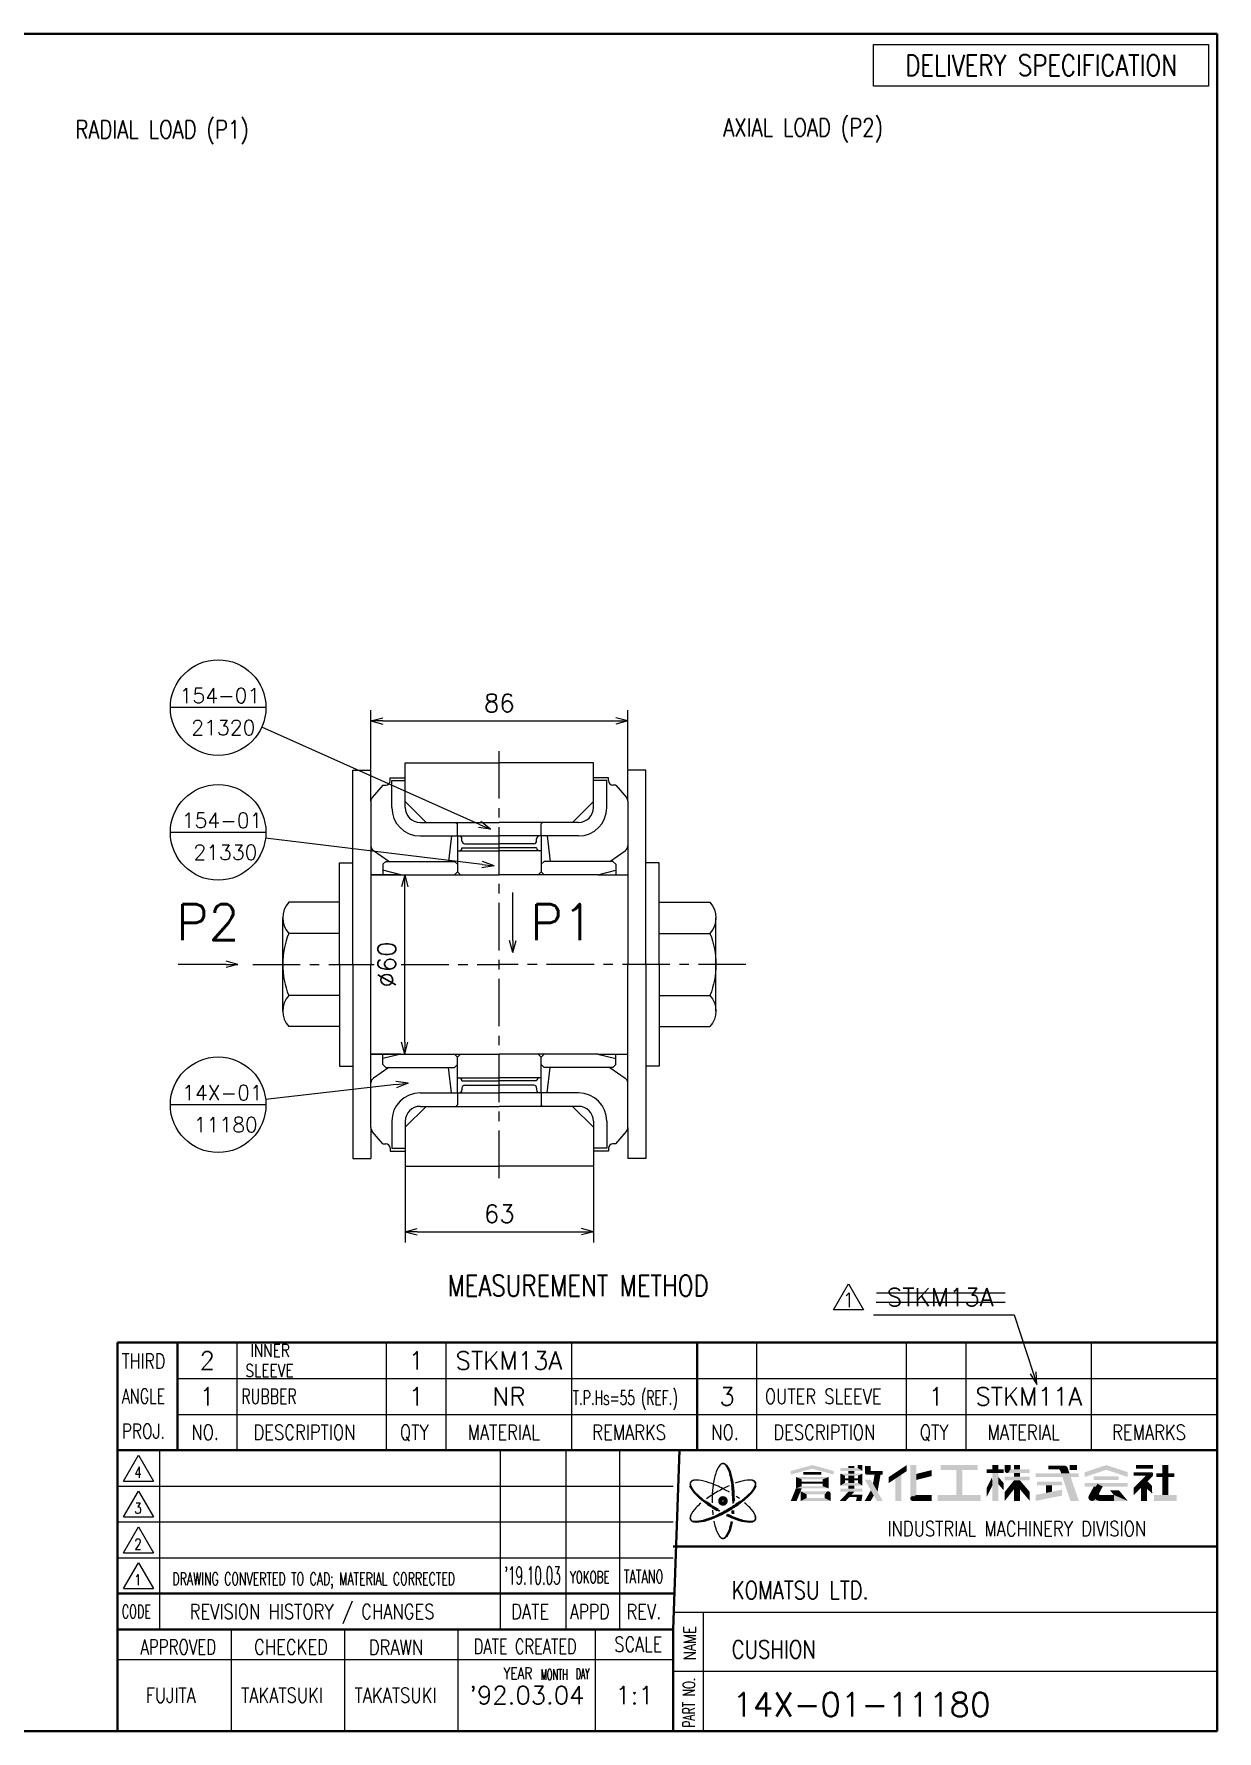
# Model space of a CAD drawing. Header units: millimetres. Extents: x 9 to 405, y 6 to 290.
# Drawn here: x 207.5 to 405.5, y 6.5 to 290.5 of the extents above; entities that cross this region are included whole.
import ezdxf
from ezdxf.enums import TextEntityAlignment as Align

# ---------------------------------------------------------------- set-up
doc = ezdxf.new("R2010")
doc.units = ezdxf.units.MM
doc.header["$LTSCALE"] = 0.25
doc.linetypes.add('CENTER', pattern=[50.8, 31.75, -6.35, 6.35, -6.35])
doc.layers.get('0').update_dxf_attribs({"linetype": 'CONTINUOUS'})
doc.layers.add('AM_5_SCALE', color=4, linetype='CONTINUOUS', lineweight=20)
doc.layers.add('AM_BOR_GAWA', color=2, linetype='CONTINUOUS', lineweight=40)
for name, color, linetype in [('CENTER', 1, 'CENTER'), ('GAWA', 2, 'CONTINUOUS'), ('SCALE', 4, 'CONTINUOUS')]:
    doc.layers.add(name, color=color, linetype=linetype)
doc.styles.add('ITL-SET', font='ITALIC', dxfattribs={"bigfont": 'BIGFONT'})
doc.styles.add('ROMANS_EN', font='romans.shx')
doc.styles.get("Standard").update_dxf_attribs({"font": 'txt.shx', "bigfont": 'extfont2.shx'})
doc.dimstyles.new('YAZ1', dxfattribs={"dimtxt": 3, "dimasz": 2, "dimexe": 1.8, "dimexo": 0.1, "dimgap": 0, "dimtad": 1, "dimdec": 3, "dimzin": 9, "dimtxsty": 'STANDARD', "dimblk": 'YAZ1', "dimblk1": 'YAZ1', "dimblk2": 'YAZ1', "dimsah": 1, "dimcen": 0.1, "dimclrd": 256, "dimclre": 256, "dimclrt": 256, "dimazin": 3, "dimtfac": 1, "dimtdec": 3, "dimtmove": 2, "dimatfit": 1, "dimldrblk": 'YAZ1', "dimtvp": 1, "dimtzin": 9})

# ---------------------------------------------------------------- blocks, each defined once
blk = doc.blocks.new('nut_m241')
for p, q in [((-15.59, 19), (15.59, 19)), ((-20.78, 0), (-20.78, 17)), ((-10.39, 0), (-10.39, 17)), ((10.39, 0), (10.39, 17)), ((20.78, 0), (20.78, 17))]:
    blk.add_line(p, q)
for centre, radius, start, end in [((-15.59, 11.25), 7.75, 47.8966, 132.1034), ((0, -9), 28, 68.2132, 111.7868), ((15.59, 11.25), 7.75, 47.8966, 132.1034)]:
    blk.add_arc(centre, radius, start, end)
blk = doc.blocks.new('YAZ1')
for p, q in [((0, 0), (-1, 0.27)), ((0, 0), (-1, -0.27)), ((-1, 0), (0, 0))]:
    blk.add_line(p, q)
blk = doc.blocks.new('*D23')
at = {"layer": 'SCALE', "lineweight": -2, "transparency": 16777216}
for p, q in [((263.88, 167.39), (263.88, 177.33)), ((306.88, 167.39), (306.88, 177.33)), ((265.88, 175.53), (304.88, 175.53))]:
    blk.add_line(p, q, dxfattribs=at)
at = {"layer": 'SCALE', "lineweight": -2, "transparency": 16777216, "xscale": 2, "yscale": 2, "zscale": 2, "rotation": 180}
blk.add_blockref('YAZ1', (263.88, 175.53), dxfattribs=at)
at = {"layer": 'SCALE', "lineweight": -2, "transparency": 16777216, "xscale": 2, "yscale": 2, "zscale": 2}
blk.add_blockref('YAZ1', (306.88, 175.53), dxfattribs=at)
at = {"layer": 'SCALE', "transparency": 16777216, "insert": (285.38, 178.53), "char_height": 3, "attachment_point": 5}
blk.add_mtext('\\A1;86', dxfattribs=at)
blk = doc.blocks.new('*D24')
at = {"layer": 'SCALE', "lineweight": -2, "transparency": 16777216}
for p, q in [((269.63, 100.94), (269.63, 88.26)), ((301.13, 100.94), (301.13, 88.26)), ((271.63, 90.06), (299.13, 90.06))]:
    blk.add_line(p, q, dxfattribs=at)
at = {"layer": 'SCALE', "lineweight": -2, "transparency": 16777216, "xscale": 2, "yscale": 2, "zscale": 2, "rotation": 180}
blk.add_blockref('YAZ1', (269.63, 90.06), dxfattribs=at)
at = {"layer": 'SCALE', "lineweight": -2, "transparency": 16777216, "xscale": 2, "yscale": 2, "zscale": 2}
blk.add_blockref('YAZ1', (301.13, 90.06), dxfattribs=at)
at = {"layer": 'SCALE', "transparency": 16777216, "insert": (285.38, 93.06), "char_height": 3, "attachment_point": 5}
blk.add_mtext('\\A1;63', dxfattribs=at)
blk = doc.blocks.new('*D25')
at = {"layer": 'SCALE', "lineweight": -2, "transparency": 16777216}
for p, q in [((263.98, 149.79), (271.35, 149.79)), ((269.55, 121.79), (269.55, 147.79)), ((263.98, 119.79), (271.35, 119.79))]:
    blk.add_line(p, q, dxfattribs=at)
at = {"layer": 'SCALE', "lineweight": -2, "transparency": 16777216, "xscale": 2, "yscale": 2, "zscale": 2}
for p, rotation in [((269.55, 149.79), 90), ((269.55, 119.79), 270)]:
    blk.add_blockref('YAZ1', p, dxfattribs=dict(at, rotation=rotation))
at = {"layer": 'SCALE', "transparency": 16777216, "insert": (266.55, 134.79), "char_height": 3, "attachment_point": 5, "rotation": 90}
blk.add_mtext('\\A1;%%c60', dxfattribs=at)
blk = doc.blocks.new('A3-format')
at = {"layer": 'AM_BOR_GAWA', "color": 2}
for p, q in [((14.5, 290.5), (405.5, 290.5)), ((14.5, 6.5), (14.5, 290.5)), ((405.5, 290.5), (405.5, 6.5)), ((405.5, 6.5), (14.5, 6.5))]:
    blk.add_line(p, q, dxfattribs=at)
blk = doc.blocks.new('A3-title-bg')
at = {"layer": 'AM_BOR_GAWA', "color": 2, "lineweight": 40}
for p, q in [((-184, 47), (-184, 65)), ((-184, 65), (0, 65)), ((-174, 47), (-174, 65)), ((-87, 47), (-87, 65)), ((0, 47), (0, 65)), ((-184, 17), (-184, 47)), ((-184, 47), (-89.94, 47)), ((-91, 17), (-89.94, 47)), ((-89.94, 47), (0, 47)), ((0, 0), (0, 47)), ((-91, 30.91), (0, 30.91)), ((-184, 0), (-184, 17)), ((-184, 17), (-91, 17)), ((-91, 17), (-91, 0)), ((0, 0), (-184, 0))]:
    blk.add_line(p, q, dxfattribs=at)
at = {"layer": 'AM_BOR_GAWA', "color": 9, "lineweight": 20}
for p, q in [((-164, 47), (-164, 65)), ((-139, 47), (-139, 65)), ((-129, 47), (-129, 65)), ((-108, 47), (-108, 65)), ((-77, 47), (-77, 65)), ((-52, 47), (-52, 65)), ((-42, 47), (-42, 65)), ((-21, 47), (-21, 65)), ((-174, 59), (0, 59)), ((-174, 53), (0, 53)), ((-183, 41.83), (-180.5, 46.17)), ((-180.5, 46.17), (-178, 41.83)), ((-177, 47), (-177, 17)), ((-120, 47), (-120, 17)), ((-109, 47), (-109, 17)), ((-100, 47), (-100, 17)), ((-184, 41), (-91, 41)), ((-183, 41.83), (-178, 41.83)), ((-183, 35.83), (-180.5, 40.17)), ((-180.5, 40.17), (-178, 35.83)), ((-184, 35), (-91, 35)), ((-183, 35.83), (-178, 35.83)), ((-183, 29.83), (-180.5, 34.17)), ((-180.5, 34.17), (-178, 29.83)), ((-184, 29), (-91, 29)), ((-183, 29.83), (-178, 29.83)), ((-183, 23.83), (-180.5, 28.17)), ((-180.5, 28.17), (-178, 23.83)), ((-183, 23.83), (-178, 23.83)), ((-91, 19.91), (0, 19.91)), ((-86, 19.91), (-86, 0)), ((-165, 17), (-165, 0)), ((-146, 17), (-146, 0)), ((-127, 0), (-127, 17)), ((-104, 0), (-104, 17)), ((-184, 12), (-91, 12)), ((-91, 10), (0, 10))]:
    blk.add_line(p, q, dxfattribs=at)
at = {"layer": 'AM_BOR_GAWA', "color": 8, "lineweight": 20}
blk.add_line((-11.74, 40.71), (-10.88, 39.85), dxfattribs=at)
at = {"layer": 'AM_BOR_GAWA', "color": 9, "lineweight": 40}
blk.add_line((-184, 23), (-91, 23), dxfattribs=at)
at = {"layer": 'AM_BOR_GAWA', "color": 8, "lineweight": 20}
for points, const_width in [([(-58.72, 43.3, 1.142857), (-58.37, 43.3, 1.142857)], 0.4), ([(-35.34, 43.59, 1), (-34.94, 43.59, 1)], 0.4), ([(-25.74, 43.91, 1), (-25.24, 43.91, 1)], 0.5), ([(-11.04, 43.11, 1), (-10.84, 43.11, 1)], 0.2), ([(-11.04, 42.79, 1), (-10.84, 42.79, 1)], 0.2), ([(-65.27, 39.71, 1), (-64.87, 39.71, 1)], 0.4), ([(-83.14, 38.51, 1), (-82.24, 38.51, 1)], 0.702), ([(-51.14, 38.91, 1), (-50.74, 38.91, 1)], 0.4), ([(-21.23, 39.11, 1), (-20.63, 39.11, 1)], 0.6)]:
    blk.add_lwpolyline(points, format="xyb", close=True, dxfattribs=dict(at, const_width=const_width))
for points, const_width in [([(-28.24, 44.11), (-26.61, 44.11, -0.321798), (-25.95, 43.63), (-25.8, 43.2)], 0.6), ([(-19.58, 41.15), (-20.17, 40.04, 0.568326), (-19.56, 39.01), (-17.27, 39.01)], 1)]:
    blk.add_lwpolyline(points, format="xyb", dxfattribs=dict(at, const_width=const_width))
at = {"layer": 'AM_BOR_GAWA', "color": 9, "lineweight": 20}
for centre, radius, start, end in [((-70.98, 39.22), 13.5, 163.9948, 173.2242), ((-78.86, 41.48), 5.31, 145.2974, 163.9948), ((-82.69, 44.13), 0.65, 90, 145.2974), ((-82.69, 44.13), 0.6, 90, 145.2974), ((-87.56, 41.32), 0.65, 94.7026, 150), ((-87.56, 41.32), 0.6, 94.7026, 150), ((-87.18, 36.68), 5.31, 76.0052, 94.7026), ((-88.75, 30.39), 11.79, 66.7758, 76.0052), ((-72.66, 21.14), 21.85, 120, 125.7357), ((-69.23, 39.01), 15.27, 173.2242, 181.9026), ((-92.71, 21.14), 21.85, 60, 66.7758), ((-72.66, 21.14), 21.85, 114.3148, 120), ((-88.98, 26.6), 15.27, 61.1646, 61.9026), ((-76.63, 30.39), 11.79, 103.9948, 109.8782), ((-78.2, 36.68), 5.31, 85.2974, 103.9948), ((-77.82, 41.32), 0.6, 30, 85.2974), ((-77.82, 41.32), 0.65, 30, 85.2974), ((-83.35, 33.7), 5.31, 136.0052, 154.7026), ((-78.69, 29.2), 11.79, 130.7431, 136.0052), ((-62.64, 38.51), 21.85, 180, 180.8005), ((-62.64, 38.51), 21.85, 184.0993, 186.0535), ((-88.98, 26.6), 15.27, 53.7049, 56.208), ((-87.92, 28.01), 13.5, 43.9948, 48.9857), ((-82.03, 33.7), 5.31, 25.2974, 43.9948), ((-87.56, 35.69), 0.65, 154.7026, 210), ((-87.56, 35.69), 0.6, 154.7026, 210), ((-72.63, 37.32), 11.79, 190.6994, 196.0052), ((-77.82, 35.69), 0.6, 330, 25.2974), ((-77.82, 35.69), 0.65, 330, 25.2974), ((-78.86, 35.53), 5.31, 196.0052, 214.7026), ((-82.69, 32.88), 0.65, 214.7026, 270), ((-82.69, 32.88), 0.6, 214.7026, 270)]:
    blk.add_arc(centre, radius, start, end, dxfattribs=at)
at = {"layer": 'AM_BOR_GAWA', "color": 8, "lineweight": 20}
for centre, radius, start, end in [((-82.69, 44.13), 0.65, 34.7026, 90), ((-82.69, 44.13), 0.6, 34.7026, 90), ((-87.56, 41.32), 0.65, 150, 205.2974), ((-87.56, 41.32), 0.6, 150, 205.2974), ((-77.82, 41.32), 0.6, 334.7026, 30), ((-77.82, 41.32), 0.65, 334.7026, 30), ((-87.56, 35.69), 0.65, 210, 265.2974), ((-87.56, 35.69), 0.6, 210, 265.2974), ((-77.82, 35.69), 0.6, 274.7026, 330), ((-77.82, 35.69), 0.65, 274.7026, 330), ((-82.69, 32.88), 0.6, 270, 325.2974), ((-82.69, 32.88), 0.65, 270, 325.2974)]:
    blk.add_arc(centre, radius, start, end, dxfattribs=at)
at = {"layer": 'AM_BOR_GAWA', "color": 2, "lineweight": 40}
for centre, radius, start, end in [((-86.52, 41.48), 5.31, 16.0052, 34.7026), ((-92.75, 39.69), 11.74, 6.7758, 16.0052), ((-92.75, 39.69), 11.79, 6.7758, 16.0052), ((-83.35, 43.31), 5.31, 205.2974, 223.9948), ((-102.74, 38.51), 21.75, 0, 6.7758), ((-102.74, 38.51), 21.85, 0, 6.7758), ((-82.03, 43.31), 5.31, 316.0052, 334.7026), ((-78.69, 47.81), 11.79, 223.9948, 233.2242), ((-78.69, 47.81), 11.74, 223.9948, 233.2242), ((-72.66, 55.87), 21.85, 233.2242, 240), ((-72.66, 55.87), 21.75, 233.2242, 240), ((-89.86, 49.91), 15.17, 293.2242, 301.9026), ((-89.86, 49.91), 15.27, 293.2242, 301.9026), ((-92.71, 55.87), 21.75, 300, 306.7758), ((-92.71, 55.87), 21.85, 300, 306.7758), ((-102.74, 38.51), 21.85, 354.3049, 355.8564), ((-86.69, 47.81), 11.74, 306.7758, 316.0052), ((-86.69, 47.81), 11.79, 306.7758, 316.0052), ((-87.18, 40.34), 5.31, 265.2974, 283.9948), ((-89.16, 48.29), 13.45, 283.9948, 293.2242), ((-89.16, 48.29), 13.5, 283.9948, 293.2242), ((-72.66, 55.87), 21.85, 244.4868, 246.7758), ((-72.66, 55.87), 21.75, 244.5635, 246.7758), ((-92.75, 37.32), 11.74, 343.9948, 348.9011), ((-92.75, 37.32), 11.79, 343.9948, 348.8521), ((-76.63, 46.63), 11.79, 246.7758, 256.0052), ((-76.63, 46.63), 11.74, 246.7758, 256.0052), ((-102.74, 38.51), 21.75, 354.4384, 355.7143), ((-78.2, 40.34), 5.31, 256.0052, 274.7026), ((-86.52, 35.53), 5.31, 325.2974, 343.9948)]:
    blk.add_arc(centre, radius, start, end, dxfattribs=at)
at = {"layer": 'AM_BOR_GAWA', "color": 2, "lineweight": 20}
for centre, radius, start, end in [((-72.66, 55.87), 21.85, 240, 240.6897), ((-72.66, 55.87), 21.75, 240, 240.9213), ((-102.74, 38.51), 21.75, 358.9261, 360), ((-102.74, 38.51), 21.85, 359.1171, 360)]:
    blk.add_arc(centre, radius, start, end, dxfattribs=at)
at = {"layer": 'AM_BOR_GAWA', "color": 8, "lineweight": 20}
for points in [[(-71.34, 43.52), (-67.74, 44.51), (-71.34, 42.92), (-67.74, 43.9)], [(-69.24, 43.34), (-66.24, 43.34), (-69.24, 42.89), (-66.24, 42.89)], [(-67.74, 44.51), (-64.14, 43.52), (-67.74, 43.9), (-64.14, 42.92)], [(-63.04, 44.03), (-60.14, 44.03), (-63.04, 43.53), (-59.34, 43.53)], [(-63.04, 43.08), (-59.34, 43.08), (-62.29, 42.73), (-60.09, 42.73)], [(-63.04, 43.08), (-62.29, 42.73), (-63.04, 41.08), (-62.29, 41.53)], [(-61.69, 44.35), (-60.69, 44.35), (-61.69, 44.03), (-60.69, 44.03)], [(-61.69, 43.53), (-60.69, 43.53), (-61.69, 43.08), (-60.69, 43.08)], [(-61.69, 42.73), (-60.69, 42.73), (-61.69, 42.28), (-60.69, 42.28)], [(-60.14, 44.51), (-59.34, 44.51), (-60.14, 44.03), (-59.34, 43.53)], [(-60.09, 42.73), (-59.34, 43.08), (-60.09, 41.53), (-59.34, 41.08)], [(-58.92, 44.35), (-57.97, 44.35), (-58.92, 43.3), (-57.97, 43.5)], [(-58.92, 43.3), (-57.97, 43.5), (-58.52, 42.9), (-57.97, 43.5)], [(-57.97, 43.5), (-55.94, 43.5), (-58.52, 42.9), (-55.94, 42.9)], [(-57.32, 42.9), (-56.32, 42.9), (-57.58, 41.41), (-56.82, 40.06)], [(-54.94, 42.51), (-51.94, 44.51), (-54.94, 41.51), (-51.94, 43.51)], [(-53.84, 42.24), (-52.84, 42.91), (-53.84, 38.51), (-52.84, 38.51)], [(-51.34, 44.51), (-50.34, 44.51), (-51.34, 38.91), (-50.34, 39.51)], [(-50.34, 43.02), (-47.74, 43.68), (-50.34, 42.02), (-47.74, 42.68)], [(-46.24, 44.51), (-40.04, 44.51), (-46.24, 43.71), (-40.04, 43.71)], [(-43.64, 43.71), (-42.64, 43.71), (-43.64, 39.51), (-42.64, 39.51)], [(-38.53, 43.79), (-35.73, 43.79), (-38.53, 43.19), (-35.73, 43.19)], [(-37.63, 44.51), (-36.63, 44.51), (-37.63, 43.79), (-36.63, 43.79)], [(-37.63, 43.19), (-36.63, 43.19), (-37.63, 38.51), (-36.63, 38.51)], [(-35.54, 44.51), (-34.54, 44.51), (-35.54, 43.59), (-34.54, 43.79)], [(-35.54, 43.59), (-34.54, 43.79), (-35.14, 43.19), (-34.54, 43.79)], [(-34.54, 43.79), (-31.34, 43.79), (-35.14, 43.19), (-31.34, 43.19)], [(-33.99, 44.51), (-32.99, 44.51), (-33.99, 43.79), (-32.99, 43.79)], [(-33.99, 43.19), (-32.99, 43.19), (-33.99, 42.55), (-32.99, 42.55)], [(-30.34, 43.11), (-23.14, 43.11), (-30.34, 42.51), (-23.14, 42.51)], [(-26.53, 44.41), (-25.49, 44.41), (-26.09, 43.11), (-25.01, 44.07)], [(-26.09, 43.11), (-25.01, 44.07), (-26.09, 43.11), (-24.69, 43.11)], [(-24.64, 44.51), (-23.44, 44.51), (-24.64, 43.71), (-23.44, 43.71)], [(-22.14, 43.31), (-18.54, 44.51), (-22.14, 42.51), (-18.54, 43.71)], [(-20.64, 42.61), (-16.44, 42.61), (-20.64, 42.01), (-16.44, 42.01)], [(-18.54, 44.51), (-14.94, 43.31), (-18.54, 43.71), (-14.94, 42.51)], [(-13.94, 43.31), (-10.94, 43.31), (-13.94, 42.71), (-11.94, 42.71)], [(-11.94, 42.71), (-10.8, 42.65), (-13.94, 40.71), (-13.94, 39.51)], [(-13.54, 44.51), (-10.74, 44.51), (-13.54, 43.91), (-10.74, 43.91)], [(-11.94, 42.71), (-10.94, 43.31), (-11.94, 42.71), (-10.74, 43.11)], [(-11.94, 42.71), (-10.74, 43.11), (-11.94, 42.71), (-10.74, 42.79)], [(-11.94, 42.71), (-10.74, 42.79), (-11.94, 42.71), (-10.8, 42.65)], [(-10.14, 43.11), (-7.14, 43.11), (-10.14, 42.51), (-7.14, 42.51)], [(-9.14, 44.51), (-8.14, 44.51), (-9.14, 43.11), (-8.14, 43.11)], [(-70.49, 40.61), (-69.51, 40.61), (-71.34, 38.51), (-70.36, 38.51)], [(-70.49, 42.51), (-69.49, 42.13), (-70.49, 40.61), (-69.49, 40.98)], [(-70.49, 42.51), (-64.99, 42.51), (-69.49, 42.13), (-65.99, 42.13)], [(-69.49, 40.98), (-65.99, 40.98), (-70.49, 40.61), (-64.99, 40.61)], [(-69.67, 40.11), (-68.67, 39.61), (-69.67, 38.51), (-68.67, 39.01)], [(-69.67, 40.11), (-65.07, 40.11), (-68.67, 39.61), (-65.67, 39.61)], [(-69.49, 41.71), (-65.99, 41.71), (-69.49, 41.41), (-65.99, 41.41)], [(-65.99, 42.13), (-64.99, 42.51), (-65.99, 40.98), (-64.99, 40.61)], [(-65.67, 39.61), (-65.07, 40.11), (-65.67, 39.61), (-64.67, 39.71)], [(-61.69, 40.05), (-60.69, 40.05), (-63.14, 38.51), (-62.14, 38.51)], [(-62.29, 41.53), (-60.09, 41.53), (-63.04, 41.08), (-59.34, 41.08)], [(-63.04, 40.55), (-59.34, 40.55), (-63.04, 40.05), (-59.34, 40.05)], [(-62.29, 42.28), (-60.09, 42.28), (-62.29, 41.98), (-60.09, 41.98)], [(-61.69, 41.98), (-60.69, 41.98), (-61.69, 41.53), (-60.69, 41.53)], [(-61.69, 41.08), (-60.69, 41.08), (-61.69, 40.55), (-60.69, 40.55)], [(-58.97, 42.09), (-57.97, 42.09), (-56.94, 38.51), (-55.94, 38.51)], [(-57.94, 40.27), (-57.45, 39.4), (-58.97, 38.51), (-57.97, 38.51)], [(-38.54, 40.73), (-37.64, 42.53), (-38.54, 39.23), (-37.63, 41.05)], [(-36.63, 42.55), (-35.73, 41.51), (-36.63, 41.35), (-35.73, 40.31)], [(-35.54, 42.55), (-31.34, 42.55), (-35.54, 41.95), (-31.34, 41.95)], [(-35.54, 40.01), (-33.99, 41.95), (-35.54, 38.51), (-33.99, 40.45)], [(-33.99, 41.95), (-32.99, 41.95), (-33.99, 38.51), (-32.99, 38.51)], [(-32.99, 41.95), (-31.34, 40.01), (-32.99, 40.45), (-31.34, 38.51)], [(-30.34, 39.51), (-25.94, 40.4), (-30.34, 38.51), (-25.94, 39.4)], [(-30.14, 41.71), (-25.94, 41.71), (-30.14, 41.11), (-25.94, 41.11)], [(-28.64, 41.11), (-27.64, 41.11), (-28.64, 39.85), (-27.64, 40.06)], [(-25.89, 42.51), (-24.49, 42.51), (-24.54, 38.51), (-23.14, 38.51)], [(-22.14, 41.51), (-14.94, 41.51), (-22.14, 40.91), (-14.94, 40.91)], [(-20.64, 40.91), (-19.14, 40.91), (-21.46, 39.39), (-19.73, 39.8)], [(-17.94, 40.31), (-16.44, 40.31), (-17.27, 39.51), (-14.94, 38.51)], [(-12.74, 40.71), (-11.74, 41.71), (-12.74, 38.51), (-11.74, 38.51)], [(-11.64, 41.81), (-11.74, 40.71), (-11.74, 41.71)], [(-11.64, 41.81), (-10.88, 41.05), (-11.74, 40.71), (-10.88, 39.85)], [(-10.88, 39.85), (-10.88, 41.05), (-11.74, 40.71), (-10.88, 39.85)], [(-11.74, 40.71), (-10.88, 39.85), (-11.74, 40.71)], [(-9.14, 42.51), (-8.14, 42.51), (-9.14, 39.51), (-8.14, 39.51)], [(-68.67, 39.01), (-65.67, 39.01), (-69.67, 38.51), (-64.67, 38.51)], [(-65.67, 39.61), (-64.67, 39.71), (-65.67, 39.01), (-64.67, 38.51)], [(-61.18, 39.56), (-59.34, 39.56), (-61.5, 39.16), (-60.3, 39.16)], [(-60.3, 39.16), (-59.34, 39.56), (-60.41, 38.51), (-59.51, 38.51)], [(-51.34, 38.91), (-50.34, 39.51), (-50.94, 38.51), (-50.34, 39.51)], [(-50.34, 39.51), (-47.74, 39.51), (-50.94, 38.51), (-47.74, 38.51)], [(-46.74, 39.51), (-39.54, 39.51), (-46.74, 38.51), (-39.54, 38.51)], [(-21.46, 39.39), (-17.27, 39.51), (-20.93, 38.51), (-14.94, 38.51)], [(-10.54, 39.51), (-6.74, 39.51), (-10.54, 38.51), (-6.74, 38.51)]]:
    blk.add_solid(points, dxfattribs=at)
at = {"layer": 'GAWA', "color": 0}
for p, q in [((-389.17, 281.94), (-359.17, 281.94)), ((-389.17, 281.94), (-389.17, 275.02)), ((-359.17, 281.94), (-359.17, 275.02)), ((-389.17, 275.02), (-359.17, 275.02))]:
    blk.add_line(p, q, dxfattribs=at)
at = {"layer": 'AM_BOR_GAWA', "color": 9, "lineweight": 20, "style": 'ROMANS_EN'}
for s, height, width, p in [('THIRD', 2.5, 0.770046, (-183.3, 60.66)), ('ANGLE', 2.5, 0.698599, (-183.3, 54.79)), ('PROJ.', 2.5, 0.752934, (-183.3, 48.93)), ('NO.', 2.5, 0.8, (-171.65, 48.75)), ('DESCRIPTION', 2.5, 0.8, (-161.26, 48.75)), ('QTY', 2.5, 0.8, (-136.75, 48.75)), ('MATERIAL', 2.5, 0.8, (-125.42, 48.75)), ('REMARKS', 2.5, 0.8, (-104.56, 48.75)), ('NO.', 2.5, 0.8, (-84.65, 48.75)), ('DESCRIPTION', 2.5, 0.8, (-74.26, 48.75)), ('QTY', 2.5, 0.8, (-49.75, 48.75)), ('MATERIAL', 2.5, 0.8, (-38.42, 48.75)), ('REMARKS', 2.5, 0.8, (-17.56, 48.75)), ('4', 1.8, 0.8, (-181.21, 42.39)), ('3', 1.8, 0.8, (-181.21, 36.39)), ('INDUSTRIAL MACHINERY DIVISION', 2.5, 0.8, (-55.15, 32.61)), ('2', 1.8, 0.8, (-181.21, 30.39)), ('1', 1.8, 0.8, (-181.21, 24.39)), ('CODE', 2.2, 0.625272, (-183.3, 18.9)), ('REVISION HISTORY / CHANGES', 2.5, 0.8, (-171.94, 18.75)), ('DATE', 2.5, 0.8, (-118.13, 18.75)), ('APPD', 2.5, 0.765192, (-108.3, 18.75)), ('REV.', 2.5, 0.8, (-98.84, 18.75)), ('APPROVED', 2.5, 0.73364, (-180.18, 12.82)), ('CHECKED', 2.5, 0.8, (-161.16, 12.82)), ('DRAWN', 2.5, 0.8, (-141.96, 12.76)), ('DATE CREATED', 2.5, 0.714183, (-124.4, 12.91)), ('SCALE', 2.5, 0.785374, (-100.85, 13.27)), ('YEAR', 2, 0.747337, (-119.45, 8.66)), ('MONTH', 1.8, 0.550991, (-113.18, 8.56)), ('DAY', 1.8, 0.521917, (-107.33, 8.68))]:
    blk.add_text(s, height=height, dxfattribs=dict(at, width=width)).set_placement(p)
for s, width, p in [('NAME', 0.8, (-88.25, 14.73)), ('PART NO.', 0.667211, (-88.38, 4.74))]:
    blk.add_text(s, height=2, rotation=90, dxfattribs=dict(at, width=width)).set_placement(p, align=Align.MIDDLE_CENTER)
at = {"layer": 'AM_BOR_GAWA', "color": 4, "lineweight": 20}
for tag, p in [('USER-NAME{18}', (-81.23, 22.07)), ('NAME{20}', (-81.23, 12.16)), ('NUMBER{20}', (-81.11, 2.45))]:
    blk.add_attdef(tag, p, '', height=4, dxfattribs=at)
blk.add_attdef('CADNO', text='', height=3, rotation=90, dxfattribs=at).set_placement((-393.5, 12.5), align=Align.MIDDLE_CENTER)
for tag, p in [('APPROVAL{6}', (-174.5, 6)), ('CHECK{6}', (-155.5, 6)), ('DRAW{6}', (-136.5, 6)), ('DATE{7}', (-115.5, 6)), ('GEN-TITLE-SCA{4}', (-97.5, 6))]:
    blk.add_attdef(tag, text='', height=3, dxfattribs=at).set_placement(p, align=Align.MIDDLE_CENTER)
at = {"layer": 'GAWA', "color": 0, "style": 'ITL-SET', "width": 0.65}
blk.add_text('CONFIDENTIAL', height=3.5, dxfattribs=at).set_placement((-387.88, 276.72))
blk = doc.blocks.new('*S36')
at = {"layer": 'AM_5_SCALE'}
for p, q in [((347.99, 76.16), (371.57, 76.16)), ((371.57, 76.16), (374.72, 66.42))]:
    blk.add_line(p, q, dxfattribs=at)
at = {"layer": 'AM_5_SCALE', "linetype": 'Continuous'}
for p, q in [((374.21, 66.26), (375.34, 64.52)), ((374.72, 66.42), (375.34, 64.52)), ((375.34, 64.52), (375.23, 66.59))]:
    blk.add_line(p, q, dxfattribs=at)
at = {"layer": 'AM_5_SCALE', "color": 4, "insert": (348.49, 76.83), "char_height": 2.5, "attachment_point": 7, "style": 'ROMANS_EN'}
blk.add_mtext('{\\W0.80;}', dxfattribs=at)
blk = doc.blocks.new('rireki')
at = {"layer": 'SCALE'}
blk.add_lwpolyline([(2.5, -1.44), (-2.5, -1.44), (0, 2.89)], close=True, dxfattribs=at)
blk.add_attdef('NO', text='', height=2.4, dxfattribs=at).set_placement((0, -1), align=Align.CENTER)

msp = doc.modelspace()

# ---------------------------------------------------------------- linework, layer by layer
for p, q in [((269.633, 168.5411), (285.383, 168.5411)), ((269.633, 166.0411), (269.633, 168.5411)), ((301.133, 168.5411), (285.383, 168.5411)), ((301.133, 166.0411), (301.133, 168.5411)), ((260.883, 134.7911), (260.883, 167.2911)), ((260.883, 167.2911), (263.883, 167.2911)), ((263.883, 162.0878), (263.883, 167.2911)), ((265.883, 164.7911), (264.1237, 162.7386)), ((265.883, 164.7911), (266.383, 164.7911)), ((267.133, 166.0411), (269.633, 166.0411)), ((267.133, 165.5411), (267.133, 166.0411)), ((267.383, 161.0411), (267.383, 165.5411)), ((267.383, 165.5411), (269.633, 165.5411)), ((269.633, 165.5411), (269.633, 166.0411)), ((269.633, 161.0411), (269.633, 165.5411)), ((303.633, 166.0411), (301.133, 166.0411)), ((301.133, 165.5411), (301.133, 166.0411)), ((301.133, 161.0411), (301.133, 165.5411)), ((303.383, 165.5411), (301.133, 165.5411)), ((303.383, 161.0411), (303.383, 165.5411)), ((303.633, 165.5411), (303.633, 166.0411)), ((304.883, 164.7911), (304.383, 164.7911)), ((304.883, 164.7911), (306.6422, 162.7386)), ((306.883, 162.0878), (306.883, 167.2911)), ((309.883, 167.2911), (306.883, 167.2911)), ((309.883, 134.7911), (309.883, 167.2911)), ((263.883, 162.0878), (263.883, 154.6296)), ((269.633, 162.0411), (273.133, 158.5411)), ((301.133, 162.0411), (297.633, 158.5411)), ((306.883, 162.0878), (306.883, 154.6296)), ((272.133, 158.5411), (278.133, 158.5411)), ((272.133, 156.2911), (278.383, 156.2911)), ((277.383, 156.2911), (276.883, 152.0411)), ((278.133, 158.5411), (285.383, 158.5411)), ((278.133, 158.5411), (278.383, 158.2911)), ((278.383, 156.2911), (278.383, 158.2911)), ((278.383, 156.2911), (285.383, 156.2911)), ((278.383, 156.2911), (278.383, 151.5411)), ((292.633, 158.5411), (285.383, 158.5411)), ((292.383, 156.2911), (285.383, 156.2911)), ((292.633, 158.5411), (292.383, 158.2911)), ((292.383, 156.2911), (292.383, 158.2911)), ((298.633, 156.2911), (292.383, 156.2911)), ((292.383, 156.2911), (292.383, 151.5411)), ((298.633, 158.5411), (292.633, 158.5411)), ((293.383, 156.2911), (293.883, 152.0411)), ((263.883, 154.6296), (263.883, 134.7911)), ((266.883, 152.0411), (264.3164, 153.8056)), ((278.383, 153.7911), (285.383, 153.7911)), ((279.133, 155.4911), (279.133, 155.7911)), ((279.133, 154.2911), (285.383, 154.2911)), ((279.633, 154.9911), (285.383, 154.9911)), ((291.133, 154.9911), (285.383, 154.9911)), ((291.633, 154.2911), (285.383, 154.2911)), ((292.383, 153.7911), (285.383, 153.7911)), ((291.633, 155.4911), (291.633, 155.7911)), ((303.883, 152.0411), (306.4495, 153.8056)), ((306.883, 154.6296), (306.883, 134.7911)), ((258.633, 134.7911), (258.633, 151.7911)), ((258.633, 151.7911), (260.883, 151.7911)), ((266.383, 152.0411), (265.883, 151.5411)), ((265.883, 151.5411), (265.883, 149.7911)), ((268.883, 149.7911), (265.883, 150.5411)), ((266.383, 152.0411), (277.883, 152.0411)), ((277.883, 152.0411), (278.383, 151.5411)), ((278.383, 151.5411), (278.383, 150.2911)), ((292.883, 152.0411), (292.383, 151.5411)), ((292.383, 151.5411), (292.383, 150.2911)), ((304.383, 152.0411), (292.883, 152.0411)), ((301.883, 149.7911), (304.883, 150.5411)), ((304.383, 152.0411), (304.883, 151.5411)), ((304.883, 151.5411), (304.883, 149.7911)), ((312.133, 151.7911), (309.883, 151.7911)), ((312.133, 134.7911), (312.133, 151.7911)), ((268.883, 149.7911), (263.883, 149.7911)), ((268.883, 149.7911), (277.883, 149.7911)), ((277.883, 149.7911), (278.383, 150.2911)), ((277.883, 149.7911), (285.383, 149.7911)), ((278.383, 150.2911), (278.883, 149.7911)), ((292.883, 149.7911), (285.383, 149.7911)), ((292.383, 150.2911), (291.883, 149.7911)), ((292.883, 149.7911), (292.383, 150.2911)), ((301.883, 149.7911), (292.883, 149.7911)), ((301.883, 149.7911), (306.883, 149.7911)), ((258.633, 134.7911), (258.633, 117.7911)), ((260.883, 134.7911), (260.883, 102.2911)), ((263.883, 114.9526), (263.883, 134.7911)), ((306.883, 114.9526), (306.883, 134.7911)), ((309.883, 134.7911), (309.883, 102.2911)), ((312.133, 134.7911), (312.133, 117.7911)), ((268.883, 119.7911), (263.883, 119.7911)), ((265.883, 118.0411), (265.883, 119.7911)), ((268.883, 119.7911), (265.883, 119.0411)), ((268.883, 119.7911), (277.883, 119.7911)), ((277.883, 119.7911), (285.383, 119.7911)), ((277.883, 119.7911), (278.383, 119.2911)), ((278.383, 119.2911), (278.883, 119.7911)), ((278.383, 118.0411), (278.383, 119.2911)), ((292.883, 119.7911), (285.383, 119.7911)), ((292.383, 119.2911), (291.883, 119.7911)), ((292.883, 119.7911), (292.383, 119.2911)), ((292.383, 118.0411), (292.383, 119.2911)), ((301.883, 119.7911), (292.883, 119.7911)), ((301.883, 119.7911), (306.883, 119.7911)), ((301.883, 119.7911), (304.883, 119.0411)), ((304.883, 118.0411), (304.883, 119.7911)), ((258.633, 117.7911), (260.883, 117.7911)), ((266.883, 117.5411), (264.3164, 115.7766)), ((266.383, 117.5411), (265.883, 118.0411)), ((266.383, 117.5411), (277.883, 117.5411)), ((277.383, 113.2911), (276.883, 117.5411)), ((277.883, 117.5411), (278.383, 118.0411)), ((278.383, 113.2911), (278.383, 118.0411)), ((292.383, 113.2911), (292.383, 118.0411)), ((292.883, 117.5411), (292.383, 118.0411)), ((304.383, 117.5411), (292.883, 117.5411)), ((293.383, 113.2911), (293.883, 117.5411)), ((303.883, 117.5411), (306.4495, 115.7766)), ((304.383, 117.5411), (304.883, 118.0411)), ((312.133, 117.7911), (309.883, 117.7911)), ((263.883, 107.4944), (263.883, 114.9526)), ((278.383, 115.7911), (285.383, 115.7911)), ((279.133, 115.2911), (285.383, 115.2911)), ((279.133, 114.0911), (279.133, 113.7911)), ((279.633, 114.5911), (285.383, 114.5911)), ((292.383, 115.7911), (285.383, 115.7911)), ((291.633, 115.2911), (285.383, 115.2911)), ((291.133, 114.5911), (285.383, 114.5911)), ((291.633, 114.0911), (291.633, 113.7911)), ((306.883, 107.4944), (306.883, 114.9526)), ((269.633, 107.5411), (273.133, 111.0411)), ((272.133, 113.2911), (278.383, 113.2911)), ((272.133, 111.0411), (278.133, 111.0411)), ((278.133, 111.0411), (278.383, 111.2911)), ((278.133, 111.0411), (285.383, 111.0411)), ((278.383, 113.2911), (285.383, 113.2911)), ((278.383, 113.2911), (278.383, 111.2911)), ((292.383, 113.2911), (285.383, 113.2911)), ((292.633, 111.0411), (285.383, 111.0411)), ((298.633, 113.2911), (292.383, 113.2911)), ((292.383, 113.2911), (292.383, 111.2911)), ((292.633, 111.0411), (292.383, 111.2911)), ((298.633, 111.0411), (292.633, 111.0411)), ((301.133, 107.5411), (297.633, 111.0411)), ((267.383, 108.5411), (267.383, 104.0411)), ((269.633, 108.5411), (269.633, 104.0411)), ((301.133, 108.5411), (301.133, 104.0411)), ((303.383, 108.5411), (303.383, 104.0411)), ((263.883, 107.4944), (263.883, 102.2911)), ((265.883, 104.7911), (264.1237, 106.8436)), ((304.883, 104.7911), (306.6422, 106.8436)), ((306.883, 107.4944), (306.883, 102.2911)), ((260.883, 102.2911), (263.883, 102.2911)), ((265.883, 104.7911), (266.383, 104.7911)), ((267.133, 104.0411), (267.133, 103.5411)), ((267.133, 103.5411), (269.633, 103.5411)), ((267.383, 104.0411), (269.633, 104.0411)), ((269.633, 104.0411), (269.633, 103.5411)), ((269.633, 103.5411), (269.633, 101.0411)), ((303.383, 104.0411), (301.133, 104.0411)), ((301.133, 104.0411), (301.133, 103.5411)), ((301.133, 103.5411), (301.133, 101.0411)), ((303.633, 103.5411), (301.133, 103.5411)), ((303.633, 104.0411), (303.633, 103.5411)), ((304.883, 104.7911), (304.383, 104.7911)), ((309.883, 102.2911), (306.883, 102.2911)), ((269.633, 101.0411), (285.383, 101.0411)), ((301.133, 101.0411), (285.383, 101.0411))]:
    msp.add_line(p, q)
for centre, radius, start, end in [((266.383, 165.5411), 0.75, 270, 0), ((304.383, 165.5411), 0.75, 180, 270), ((264.883, 162.0878), 1, 139.398705, 180), ((305.883, 162.0878), 1, 0, 40.601295), ((272.133, 161.0411), 4.75, 180, 270), ((272.133, 161.0411), 2.5, 180, 270), ((298.633, 161.0411), 4.75, 270, 0), ((298.633, 161.0411), 2.5, 270, 0), ((278.633, 155.7911), 0.5, 0, 90), ((292.133, 155.7911), 0.5, 90, 180), ((264.883, 154.6296), 1, 180, 235.491477), ((278.633, 154.2911), 0.5, 270, 0), ((279.633, 155.4911), 0.5, 180, 270), ((291.133, 155.4911), 0.5, 270, 0), ((292.133, 154.2911), 0.5, 180, 270), ((305.883, 154.6296), 1, 304.508523, 0), ((264.883, 114.9526), 1, 124.508523, 180), ((278.633, 115.2911), 0.5, 0, 90), ((278.633, 113.7911), 0.5, 270, 0), ((279.633, 114.0911), 0.5, 90, 180), ((291.133, 114.0911), 0.5, 0, 90), ((292.133, 115.2911), 0.5, 90, 180), ((292.133, 113.7911), 0.5, 180, 270), ((305.883, 114.9526), 1, 0, 55.491477), ((272.133, 108.5411), 4.75, 90, 180), ((272.133, 108.5411), 2.5, 90, 180), ((298.633, 108.5411), 4.75, 0, 90), ((298.633, 108.5411), 2.5, 0, 90), ((264.883, 107.4944), 1, 180, 220.601295), ((305.883, 107.4944), 1, 319.398705, 0), ((266.383, 104.0411), 0.75, 0, 90), ((304.383, 104.0411), 0.75, 90, 180)]:
    msp.add_arc(centre, radius, start, end)
at = {"layer": 'AM_5_SCALE'}
for p, q in [((348.0303, 288.7456), (404.0796, 288.7456)), ((348.0303, 281.7456), (348.0303, 288.7456)), ((404.0796, 288.7456), (404.0796, 281.7456)), ((404.0796, 281.7456), (348.0303, 281.7456))]:
    msp.add_line(p, q, dxfattribs=at)
at = {"layer": 'CENTER'}
for p, q in [((285.383, 99.0411), (285.383, 170.5411)), ((244.133, 134.7911), (264.4286, 134.7911)), ((268.9814, 134.7911), (285.383, 134.7911)), ((326.633, 134.7911), (285.383, 134.7911))]:
    msp.add_line(p, q, dxfattribs=at)
at = {"layer": 'SCALE'}
for p, q in [((246.3261, 177.7709), (230.3261, 177.7709)), ((282.0924, 158.2232), (245.6306, 174.5085)), ((246.3261, 156.8924), (230.3261, 156.8924)), ((282.5263, 151.5055), (246.2673, 155.9246)), ((287.6531, 138.81), (287.6531, 146.8095)), ((239.6434, 134.7911), (231.6439, 134.7911)), ((268.1184, 114.6721), (246.2756, 112.2079)), ((246.3261, 111.3111), (230.3261, 111.3111)), ((348.5037, 79.8284), (370.0454, 79.8284)), ((370.0454, 78.2403), (348.4596, 78.2403))]:
    msp.add_line(p, q, dxfattribs=at)
for centre in [(238.3261, 177.7709), (238.3261, 156.8924), (238.3261, 111.3111)]:
    msp.add_circle(centre, 8, dxfattribs=at)

# ---------------------------------------------------------------- block references
at = {"yscale": 0.5, "zscale": 0.5}
for p, xscale, rotation in [((258.633, 134.7911), 0.5, 90), ((312.133, 134.7911), -0.5, 269.9999999999999)]:
    msp.add_blockref('nut_m241', p, dxfattribs=dict(at, xscale=xscale, rotation=rotation))
at = {"layer": 'AM_5_SCALE'}
msp.add_blockref('*S36', (0, 0), dxfattribs=at)
at = {"layer": 'SCALE'}
msp.add_blockref('A3-format', (0, 0), dxfattribs=at)
ref = msp.add_blockref('A3-title-bg', (405.5, 6.5), dxfattribs=at)
ref.add_attrib('USER-NAME{18}', 'KOMATSU LTD.', (324.2661, 28.5714), dxfattribs={"layer": 'AM_BOR_GAWA', "color": 4, "lineweight": 20, "height": 3, "style": 'ROMANS_EN', "width": 0.8})
ref.add_attrib('NAME{20}', 'CUSHION', (324.2661, 18.6595), dxfattribs={"layer": 'AM_BOR_GAWA', "color": 4, "lineweight": 20, "height": 3, "style": 'ROMANS_EN', "width": 0.8})
ref.add_attrib('NUMBER{20}', '14X-01-11180', (324.3909, 8.9452), dxfattribs={"layer": 'AM_BOR_GAWA', "color": 4, "lineweight": 20, "height": 4})
ref.add_attrib('GEN-TITLE-SCA{4}', '1:1', dxfattribs={"layer": 'AM_BOR_GAWA', "color": 4, "lineweight": 20, "height": 3}).set_placement((308, 12.5), align=Align.MIDDLE_CENTER)
ref.add_attrib('DATE{7}', "'92.03.04", dxfattribs={"layer": 'AM_BOR_GAWA', "color": 4, "lineweight": 20, "height": 3}).set_placement((290, 12.5), align=Align.MIDDLE_CENTER)
ref.add_attrib('DRAW{6}', 'TAKATSUKI', (261.1524, 11.25), dxfattribs={"layer": 'AM_BOR_GAWA', "color": 4, "lineweight": 20, "height": 2.5, "style": 'ROMANS_EN', "width": 0.8})
ref.add_attrib('CHECK{6}', 'TAKATSUKI', (242.1524, 11.25), dxfattribs={"layer": 'AM_BOR_GAWA', "color": 4, "lineweight": 20, "height": 2.5, "style": 'ROMANS_EN', "width": 0.8})
ref.add_attrib('APPROVAL{6}', 'FUJITA', (226.1933, 11.25), dxfattribs={"layer": 'AM_BOR_GAWA', "color": 4, "lineweight": 20, "height": 2.5, "style": 'ROMANS_EN', "width": 0.8})
ref.add_attrib('CADNO', '03081789', dxfattribs={"layer": 'AM_BOR_GAWA', "color": 4, "lineweight": 20, "height": 3, "rotation": 90}).set_placement((12, 19), align=Align.MIDDLE_CENTER)
at = {"layer": 'SCALE', "xscale": 2, "yscale": 2, "zscale": 2}
for p, rotation in [((283.9185, 157.4076), 335.9326481528683), ((284.5116, 151.2635), 353.0513272671449), ((287.6531, 136.81), 270), ((270.1058, 114.8963), 6.436623542791746)]:
    msp.add_blockref('YAZ1', p, dxfattribs=dict(at, rotation=rotation))
msp.add_blockref('YAZ1', (241.6434, 134.7911), dxfattribs=at)
at = {"layer": 'SCALE'}
msp.add_blockref('rireki', (343.8154, 78.4338), dxfattribs=at).add_auto_attribs({'NO': '1'})

# ---------------------------------------------------------------- texts
at = {"layer": 'AM_5_SCALE', "style": 'ROMANS_EN', "width": 0.8}
msp.add_text('DELIVERY SPECIFICATION', height=3.5, dxfattribs=at).set_placement((376.055, 285.2456), align=Align.MIDDLE_CENTER)
at = {"layer": 'SCALE', "style": 'ROMANS_EN'}
for s, height, width, p in [('RADIAL LOAD (P1)', 3, 0.8, (214.4603, 273.0304)), ('AXIAL LOAD (P2)', 3, 0.8, (322.867, 273.3568)), ('MEASUREMENT METHOD', 3.5, 0.8, (276.7199, 79.2811)), ('INNER', 2.1, 0.8, (243.7096, 69.13)), ('SLEEVE', 2.1, 0.8, (242.8856, 65.77)), ('RUBBER', 2.5, 0.691573, (242.2, 61.25)), ('T.P.Hs=55 (REF.)', 2.4, 0.623708, (297.6831, 61.0647)), ('OUTER SLEEVE', 2.5, 0.8, (329.8171, 61.25)), ('DRAWING CONVERTED TO CAD; MATERIAL CORRECTED', 2.1, 0.637703, (230.6768, 30.9241)), ('YOKOBE', 2, 0.629858, (297.2003, 31.2639)), ('TATANO', 2.2, 0.628836, (306.2003, 31.2639))]:
    msp.add_text(s, height=height, dxfattribs=dict(at, width=width)).set_placement(p)
at = {"layer": 'SCALE'}
for s, height, p in [('154-01', 2.5, (231.8802, 178.5371)), ('21320', 2.5, (233.8433, 173.1741)), ('154-01', 2.5, (232.2289, 157.6585)), ('21330', 2.5, (234.1921, 152.2955)), ('P2', 6, (231.3282, 138.8773)), ('P1', 6, (290.6048, 138.8773)), ('14X-01', 2.5, (232.2865, 112.0772)), ('11180', 2.5, (234.2497, 106.7142))]:
    msp.add_text(s, height=height, dxfattribs=at).set_placement(p)
for s, p in [('STKM13A', (359.1786, 79.1009)), ('2', (236.5, 68.5)), ('1', (271.5, 68.5)), ('STKM13A', (287, 68.5)), ('1', (236.5, 62.5)), ('1', (271.5, 62.5)), ('NR', (287, 62.5)), ('3', (323.5, 62.5)), ('1', (358.5, 62.5)), ('STKM11A', (374, 62.5))]:
    msp.add_text(s, height=3, dxfattribs=at).set_placement(p, align=Align.MIDDLE)
at = {"layer": 'SCALE', "width": 0.540459}
msp.add_text("'19.10.03", height=3, dxfattribs=at).set_placement((286.2003, 31.028), (295.6583, 31.028), align=Align.FIT)

# ---------------------------------------------------------------- dimensions: what is measured, and where the dimension line sits
at = {"layer": 'SCALE'}
dim = msp.add_linear_dim(base=(306.883, 175.5256), p1=(263.883, 167.2911), p2=(306.883, 167.2911), text='86', dimstyle='YAZ1', override={"dimzin": 8, "dimtp": 0.2, "dimtm": 0.2}, dxfattribs=at)
dim.commit()
dim.dimension.update_dxf_attribs({"geometry": '*D23', "text_midpoint": (285.383, 178.5256)})
dim = msp.add_linear_dim(base=(269.5454, 149.7911), p1=(263.883, 119.7911), p2=(263.883, 149.7911), angle=90, text='%%c60', dimstyle='YAZ1', dxfattribs=at)
dim.commit()
dim.dimension.update_dxf_attribs({"geometry": '*D25', "text_midpoint": (266.5454, 134.7911)})
dim = msp.add_linear_dim(base=(301.133, 90.0594), p1=(269.633, 101.0411), p2=(301.133, 101.0411), text='63', dimstyle='YAZ1', dxfattribs=at)
dim.commit()
dim.dimension.update_dxf_attribs({"geometry": '*D24', "text_midpoint": (285.383, 93.0594)})

doc.saveas('drawing.dxf')
